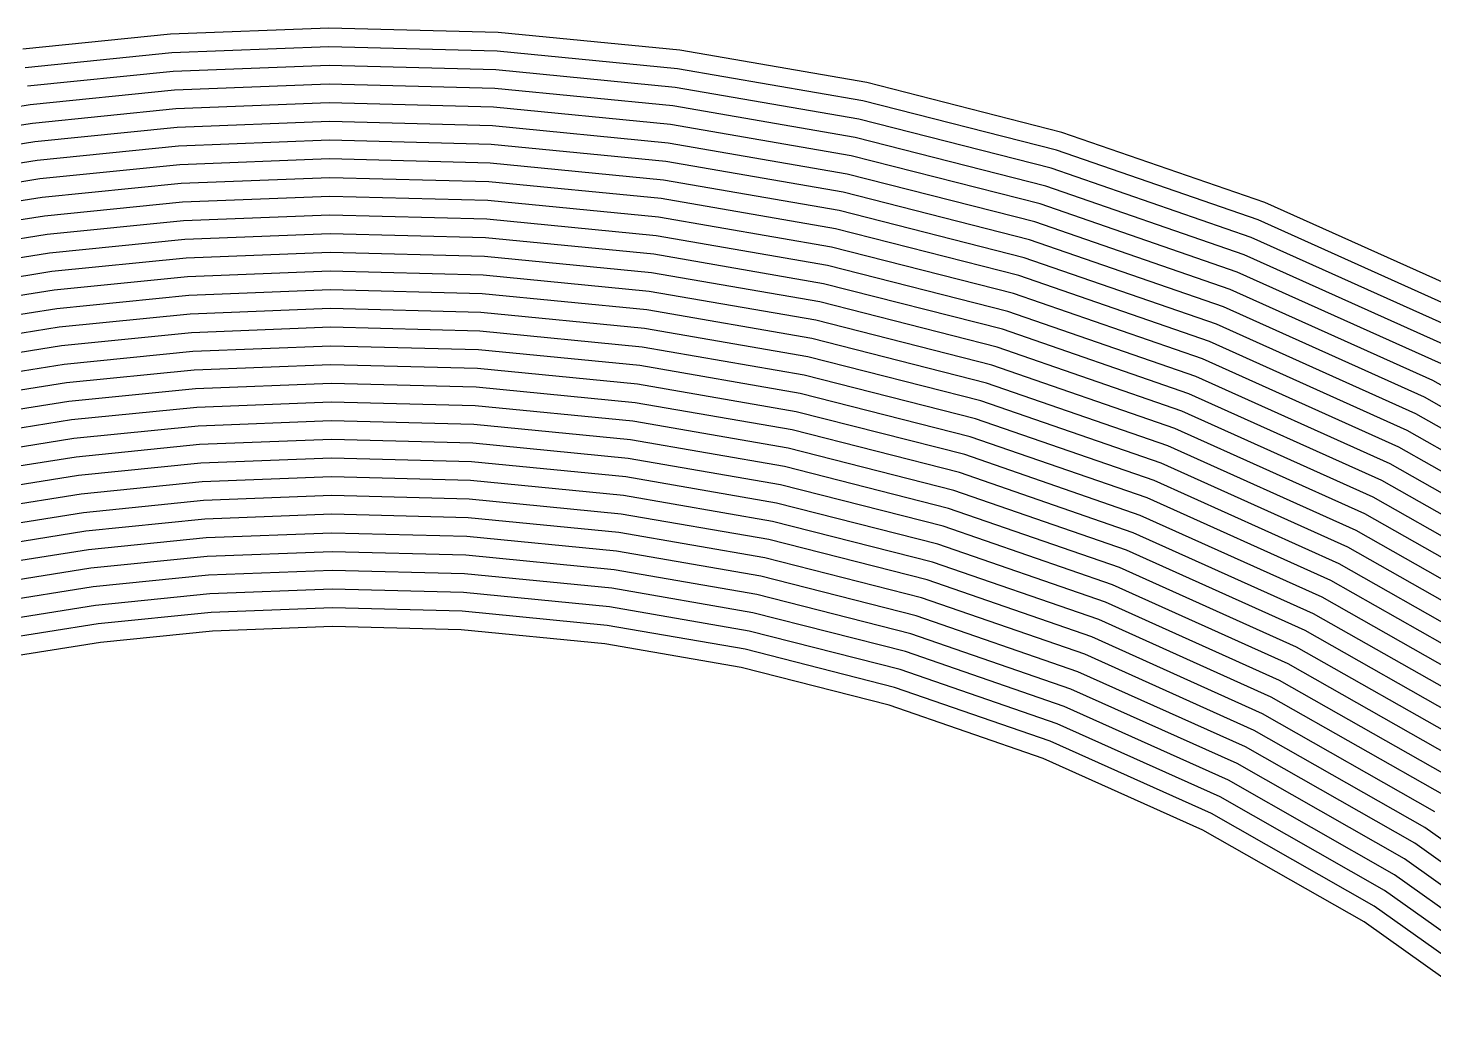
# Model space of a CAD drawing. Header units: metres. Extents: x -19 to 19, y -19.6 to 19.6.
# Drawn here: x 9.486 to 11.732, y -13.334 to -11.722 of the extents above; entities that cross this region are included whole.
import ezdxf

# ---------------------------------------------------------------- set-up
doc = ezdxf.new("R2010")
doc.units = ezdxf.units.M

msp = doc.modelspace()

# ---------------------------------------------------------------- linework, layer by layer
for p, q in [((9.96631, -11.722191, 0.177594), (9.713397, -11.732075, 0.176777)), ((10.237203, -11.729395, 0.176982), (9.96631, -11.722191, 0.177594)), ((9.713397, -11.732075, 0.176777), (9.47721, -11.755891, 0.174797)), ((10.52713, -11.757607, 0.174615), (10.237203, -11.729395, 0.176982)), ((9.715496, -11.761903, 0.174191), (9.481095, -11.78554, 0.172222)), ((9.966497, -11.752095, 0.175003), (9.715496, -11.761903, 0.174191)), ((10.235343, -11.759244, 0.174395), (9.966497, -11.752095, 0.175003)), ((10.523387, -11.787273, 0.172039), (10.235343, -11.759244, 0.174395)), ((10.82604, -11.809381, 0.170269), (10.52713, -11.757607, 0.174615)), ((9.717596, -11.791732, 0.171605), (9.48498, -11.815188, 0.169647)), ((9.966685, -11.781998, 0.172412), (9.717596, -11.791732, 0.171605)), ((10.233483, -11.789093, 0.171808), (9.966685, -11.781998, 0.172412)), ((10.519644, -11.816938, 0.169462), (10.233483, -11.789093, 0.171808)), ((10.819769, -11.838614, 0.167722), (10.523387, -11.787273, 0.172039)), ((9.966873, -11.811902, 0.169822), (9.719696, -11.821561, 0.169019)), ((10.231622, -11.818942, 0.169221), (9.966873, -11.811902, 0.169822)), ((11.137847, -11.888948, 0.163555), (10.82604, -11.809381, 0.170269)), ((9.719696, -11.821561, 0.169019), (9.488865, -11.844837, 0.167072)), ((10.515901, -11.846604, 0.166886), (10.231622, -11.818942, 0.169221)), ((10.813498, -11.867846, 0.165174), (10.519644, -11.816938, 0.169462)), ((11.129224, -11.917579, 0.161046), (10.819769, -11.838614, 0.167722)), ((9.488865, -11.844837, 0.167072), (9.273252, -11.879238, 0.164182)), ((9.721796, -11.85139, 0.166433), (9.492749, -11.874485, 0.164498)), ((9.967061, -11.841806, 0.167231), (9.721796, -11.85139, 0.166433)), ((10.229762, -11.848792, 0.166633), (9.967061, -11.841806, 0.167231)), ((10.512158, -11.876269, 0.16431), (10.229762, -11.848792, 0.166633)), ((10.807227, -11.897078, 0.162627), (10.515901, -11.846604, 0.166886)), ((9.492749, -11.874485, 0.164498), (9.278803, -11.90862, 0.161624)), ((9.723896, -11.881219, 0.163847), (9.496634, -11.904134, 0.161923)), ((9.967248, -11.871709, 0.16464), (9.723896, -11.881219, 0.163847)), ((10.227902, -11.878641, 0.164046), (9.967248, -11.871709, 0.16464)), ((10.508415, -11.905935, 0.161734), (10.227902, -11.878641, 0.164046)), ((10.800957, -11.926311, 0.160079), (10.512158, -11.876269, 0.16431)), ((11.1206, -11.946211, 0.158537), (10.813498, -11.867846, 0.165174)), ((9.496634, -11.904134, 0.161923), (9.284355, -11.938002, 0.159066)), ((9.967436, -11.901613, 0.16205), (9.725995, -11.911048, 0.161261)), ((10.226042, -11.90849, 0.161459), (9.967436, -11.901613, 0.16205)), ((10.794686, -11.955543, 0.157532), (10.508415, -11.905935, 0.161734)), ((11.111977, -11.974842, 0.156028), (10.807227, -11.897078, 0.162627)), ((11.462311, -12.001255, 0.154012), (11.137847, -11.888948, 0.163555)), ((9.725995, -11.911048, 0.161261), (9.500519, -11.933782, 0.159348)), ((10.504672, -11.9356, 0.159157), (10.226042, -11.90849, 0.161459)), ((11.103354, -12.003473, 0.153519), (10.800957, -11.926311, 0.160079)), ((11.451239, -12.029038, 0.151562), (11.129224, -11.917579, 0.161046)), ((9.500519, -11.933782, 0.159348), (9.289906, -11.967384, 0.156508)), ((9.728095, -11.940876, 0.158675), (9.504404, -11.963431, 0.156773)), ((9.967624, -11.931517, 0.159459), (9.728095, -11.940876, 0.158675)), ((10.224181, -11.938339, 0.158872), (9.967624, -11.931517, 0.159459)), ((10.500929, -11.965266, 0.156581), (10.224181, -11.938339, 0.158872)), ((10.788415, -11.984776, 0.154984), (10.504672, -11.9356, 0.159157)), ((11.440167, -12.05682, 0.149111), (11.1206, -11.946211, 0.158537)), ((9.504404, -11.963431, 0.156773), (9.295458, -11.996766, 0.15395)), ((9.730195, -11.970705, 0.156089), (9.508289, -11.993079, 0.154199)), ((9.967812, -11.96142, 0.156868), (9.730195, -11.970705, 0.156089)), ((10.222321, -11.968188, 0.156285), (9.967812, -11.96142, 0.156868)), ((10.497186, -11.994932, 0.154005), (10.222321, -11.968188, 0.156285)), ((10.782145, -12.014008, 0.152437), (10.500929, -11.965266, 0.156581)), ((11.09473, -12.032104, 0.15101), (10.794686, -11.955543, 0.157532)), ((9.508289, -11.993079, 0.154199), (9.30101, -12.026148, 0.151392)), ((9.967999, -11.991324, 0.154278), (9.732295, -12.000534, 0.153503)), ((10.220461, -11.998037, 0.153697), (9.967999, -11.991324, 0.154278)), ((10.775874, -12.043241, 0.149889), (10.497186, -11.994932, 0.154005)), ((11.086107, -12.060735, 0.148501), (10.788415, -11.984776, 0.154984)), ((11.429095, -12.084602, 0.14666), (11.111977, -11.974842, 0.156028)), ((9.732295, -12.000534, 0.153503), (9.512173, -12.022728, 0.151624)), ((10.493443, -12.024597, 0.151428), (10.220461, -11.998037, 0.153697)), ((11.077484, -12.089366, 0.145992), (10.782145, -12.014008, 0.152437)), ((11.418023, -12.112384, 0.14421), (11.103354, -12.003473, 0.153519)), ((11.79863, -12.152455, 0.141032), (11.462311, -12.001255, 0.154012)), ((9.512173, -12.022728, 0.151624), (9.306561, -12.05553, 0.148834)), ((9.734394, -12.030363, 0.150917), (9.516058, -12.052376, 0.149049)), ((9.968187, -12.021228, 0.151687), (9.734394, -12.030363, 0.150917)), ((10.2186, -12.027886, 0.15111), (9.968187, -12.021228, 0.151687)), ((10.489701, -12.054263, 0.148852), (10.2186, -12.027886, 0.15111)), ((10.769603, -12.072473, 0.147342), (10.493443, -12.024597, 0.151428)), ((11.406951, -12.140167, 0.141759), (11.09473, -12.032104, 0.15101)), ((11.785025, -12.179096, 0.138656), (11.451239, -12.029038, 0.151562)), ((9.516058, -12.052376, 0.149049), (9.312113, -12.084912, 0.146276)), ((9.736494, -12.060192, 0.148331), (9.519943, -12.082025, 0.146475)), ((9.968375, -12.051132, 0.149096), (9.736494, -12.060192, 0.148331)), ((10.21674, -12.057735, 0.148523), (9.968375, -12.051132, 0.149096)), ((10.485958, -12.083928, 0.146276), (10.21674, -12.057735, 0.148523)), ((10.763333, -12.101705, 0.144794), (10.489701, -12.054263, 0.148852)), ((11.06886, -12.117997, 0.143483), (10.775874, -12.043241, 0.149889)), ((11.395879, -12.167949, 0.139309), (11.086107, -12.060735, 0.148501)), ((11.771419, -12.205738, 0.13628), (11.440167, -12.05682, 0.149111)), ((9.519943, -12.082025, 0.146475), (9.317664, -12.114295, 0.143718)), ((9.968562, -12.081035, 0.146505), (9.738594, -12.09002, 0.145745)), ((10.21488, -12.087584, 0.145936), (9.968562, -12.081035, 0.146505)), ((10.757062, -12.130938, 0.142247), (10.485958, -12.083928, 0.146276)), ((11.060237, -12.146628, 0.140974), (10.769603, -12.072473, 0.147342)), ((11.757814, -12.232379, 0.133905), (11.429095, -12.084602, 0.14666)), ((9.738594, -12.09002, 0.145745), (9.523828, -12.111673, 0.1439)), ((10.482215, -12.113594, 0.143699), (10.21488, -12.087584, 0.145936)), ((11.051613, -12.175259, 0.138466), (10.763333, -12.101705, 0.144794)), ((11.384807, -12.195731, 0.136858), (11.077484, -12.089366, 0.145992)), ((9.523828, -12.111673, 0.1439), (9.323216, -12.143677, 0.14116)), ((9.740694, -12.119849, 0.143158), (9.527713, -12.141322, 0.141325)), ((9.96875, -12.110939, 0.143915), (9.740694, -12.119849, 0.143158)), ((10.213019, -12.117434, 0.143349), (9.96875, -12.110939, 0.143915)), ((10.478472, -12.143259, 0.141123), (10.213019, -12.117434, 0.143349)), ((10.750791, -12.16017, 0.139699), (10.482215, -12.113594, 0.143699)), ((11.373735, -12.223514, 0.134408), (11.06886, -12.117997, 0.143483)), ((11.744208, -12.25902, 0.131529), (11.418023, -12.112384, 0.14421)), ((9.527713, -12.141322, 0.141325), (9.328767, -12.173059, 0.138602)), ((9.742794, -12.149678, 0.140572), (9.531597, -12.17097, 0.13875)), ((9.968938, -12.140843, 0.141324), (9.742794, -12.149678, 0.140572)), ((10.211159, -12.147283, 0.140761), (9.968938, -12.140843, 0.141324)), ((10.474729, -12.172925, 0.138547), (10.211159, -12.147283, 0.140761)), ((10.74452, -12.189403, 0.137152), (10.478472, -12.143259, 0.141123)), ((11.04299, -12.20389, 0.135957), (10.757062, -12.130938, 0.142247)), ((11.362663, -12.251296, 0.131957), (11.060237, -12.146628, 0.140974)), ((11.730603, -12.285662, 0.129153), (11.406951, -12.140167, 0.141759)), ((9.531597, -12.17097, 0.13875), (9.334319, -12.202441, 0.136044)), ((9.969126, -12.170746, 0.138733), (9.744893, -12.179507, 0.137986)), ((10.209299, -12.177132, 0.138174), (9.969126, -12.170746, 0.138733)), ((10.73825, -12.218635, 0.134604), (10.474729, -12.172925, 0.138547)), ((11.034367, -12.232521, 0.133448), (10.750791, -12.16017, 0.139699)), ((11.351591, -12.279078, 0.129507), (11.051613, -12.175259, 0.138466)), ((11.716997, -12.312303, 0.126777), (11.395879, -12.167949, 0.139309)), ((9.744893, -12.179507, 0.137986), (9.535482, -12.200619, 0.136176)), ((10.470986, -12.20259, 0.13597), (10.209299, -12.177132, 0.138174)), ((11.025743, -12.261152, 0.130939), (10.74452, -12.189403, 0.137152)), ((11.703392, -12.338944, 0.124401), (11.384807, -12.195731, 0.136858)), ((9.535482, -12.200619, 0.136176), (9.33987, -12.231823, 0.133486)), ((9.746993, -12.209336, 0.1354), (9.539367, -12.230267, 0.133601)), ((9.969313, -12.20065, 0.136143), (9.746993, -12.209336, 0.1354)), ((10.207438, -12.206981, 0.135587), (9.969313, -12.20065, 0.136143)), ((10.467243, -12.232256, 0.133394), (10.207438, -12.206981, 0.135587)), ((10.731979, -12.247868, 0.132056), (10.470986, -12.20259, 0.13597)), ((11.01712, -12.289783, 0.12843), (10.73825, -12.218635, 0.134604)), ((11.340519, -12.30686, 0.127056), (11.04299, -12.20389, 0.135957)), ((9.539367, -12.230267, 0.133601), (9.345422, -12.261205, 0.130928)), ((9.749093, -12.239165, 0.132814), (9.543252, -12.259916, 0.131026)), ((9.969501, -12.230554, 0.133552), (9.749093, -12.239165, 0.132814)), ((10.205578, -12.23683, 0.133), (9.969501, -12.230554, 0.133552)), ((10.4635, -12.261921, 0.130818), (10.205578, -12.23683, 0.133)), ((10.725708, -12.2771, 0.129509), (10.467243, -12.232256, 0.133394)), ((11.329447, -12.334643, 0.124606), (11.034367, -12.232521, 0.133448)), ((11.689787, -12.365586, 0.122025), (11.373735, -12.223514, 0.134408)), ((9.543252, -12.259916, 0.131026), (9.350974, -12.290587, 0.12837)), ((9.969689, -12.260457, 0.130961), (9.751193, -12.268993, 0.130228)), ((10.203718, -12.266679, 0.130413), (9.969689, -12.260457, 0.130961)), ((10.719438, -12.306333, 0.126961), (10.4635, -12.261921, 0.130818)), ((11.008497, -12.318414, 0.125921), (10.731979, -12.247868, 0.132056)), ((11.318375, -12.362425, 0.122155), (11.025743, -12.261152, 0.130939)), ((11.676181, -12.392227, 0.119649), (11.362663, -12.251296, 0.131957)), ((9.751193, -12.268993, 0.130228), (9.547137, -12.289564, 0.128452)), ((10.459757, -12.291587, 0.128241), (10.203718, -12.266679, 0.130413)), ((10.999873, -12.347045, 0.123412), (10.725708, -12.2771, 0.129509)), ((11.662576, -12.418868, 0.117273), (11.351591, -12.279078, 0.129507)), ((12.057221, -12.471686, 0.112843), (11.730603, -12.285662, 0.129153)), ((9.547137, -12.289564, 0.128452), (9.356525, -12.319969, 0.125812)), ((9.753292, -12.298822, 0.127642), (9.551021, -12.319213, 0.125877)), ((9.969877, -12.290361, 0.128371), (9.753292, -12.298822, 0.127642)), ((10.201857, -12.296528, 0.127825), (9.969877, -12.290361, 0.128371)), ((10.456014, -12.321252, 0.125665), (10.201857, -12.296528, 0.127825)), ((10.713167, -12.335565, 0.124414), (10.459757, -12.291587, 0.128241)), ((10.99125, -12.375676, 0.120903), (10.719438, -12.306333, 0.126961)), ((11.307303, -12.390207, 0.119704), (11.01712, -12.289783, 0.12843)), ((11.64897, -12.44551, 0.114897), (11.340519, -12.30686, 0.127056)), ((9.551021, -12.319213, 0.125877), (9.362077, -12.349351, 0.123254)), ((9.755392, -12.328651, 0.125056), (9.554906, -12.348861, 0.123302)), ((9.970064, -12.320265, 0.12578), (9.755392, -12.328651, 0.125056)), ((10.199997, -12.326377, 0.125238), (9.970064, -12.320265, 0.12578)), ((10.452271, -12.350918, 0.123089), (10.199997, -12.326377, 0.125238)), ((10.706896, -12.364797, 0.121866), (10.456014, -12.321252, 0.125665)), ((11.296231, -12.41799, 0.117254), (11.008497, -12.318414, 0.125921)), ((12.041055, -12.496867, 0.110569), (11.716997, -12.312303, 0.126777)), ((9.554906, -12.348861, 0.123302), (9.367628, -12.378733, 0.120696)), ((9.970252, -12.350168, 0.123189), (9.757492, -12.35848, 0.12247)), ((10.198137, -12.356227, 0.122651), (9.970252, -12.350168, 0.123189)), ((10.700626, -12.39403, 0.119319), (10.452271, -12.350918, 0.123089)), ((10.982627, -12.404307, 0.118394), (10.713167, -12.335565, 0.124414)), ((11.285159, -12.445772, 0.114803), (10.999873, -12.347045, 0.123412)), ((11.635365, -12.472151, 0.112521), (11.329447, -12.334643, 0.124606)), ((12.024889, -12.522047, 0.108295), (11.703392, -12.338944, 0.124401)), ((9.757492, -12.35848, 0.12247), (9.558791, -12.37851, 0.120727)), ((10.448528, -12.380584, 0.120512), (10.198137, -12.356227, 0.122651)), ((10.974003, -12.432938, 0.115885), (10.706896, -12.364797, 0.121866)), ((11.274087, -12.473554, 0.112353), (10.99125, -12.375676, 0.120903)), ((11.621759, -12.498793, 0.110145), (11.318375, -12.362425, 0.122155)), ((12.008723, -12.547228, 0.106021), (11.689787, -12.365586, 0.122025)), ((9.558791, -12.37851, 0.120727), (9.37318, -12.408115, 0.118138)), ((9.759592, -12.388309, 0.119884), (9.562676, -12.408158, 0.118153)), ((9.97044, -12.380072, 0.120599), (9.759592, -12.388309, 0.119884)), ((10.196276, -12.386076, 0.120064), (9.97044, -12.380072, 0.120599)), ((10.444785, -12.410249, 0.117936), (10.196276, -12.386076, 0.120064)), ((10.694355, -12.423262, 0.116771), (10.448528, -12.380584, 0.120512)), ((10.96538, -12.461569, 0.113376), (10.700626, -12.39403, 0.119319)), ((11.608154, -12.525434, 0.107769), (11.307303, -12.390207, 0.119704)), ((11.992557, -12.572409, 0.103747), (11.676181, -12.392227, 0.119649)), ((9.562676, -12.408158, 0.118153), (9.378731, -12.437498, 0.11558)), ((9.761692, -12.418138, 0.117298), (9.566561, -12.437807, 0.115578)), ((9.970627, -12.409976, 0.118008), (9.761692, -12.418138, 0.117298)), ((10.194416, -12.415925, 0.117476), (9.970627, -12.409976, 0.118008)), ((10.441043, -12.439915, 0.11536), (10.194416, -12.415925, 0.117476)), ((10.688084, -12.452495, 0.114224), (10.444785, -12.410249, 0.117936)), ((11.263015, -12.501336, 0.109902), (10.982627, -12.404307, 0.118394)), ((11.594548, -12.552075, 0.105394), (11.296231, -12.41799, 0.117254)), ((11.976391, -12.597589, 0.101473), (11.662576, -12.418868, 0.117273)), ((9.566561, -12.437807, 0.115578), (9.384283, -12.46688, 0.113022)), ((9.970815, -12.439879, 0.115417), (9.763791, -12.447966, 0.114712)), ((10.192556, -12.445774, 0.114889), (9.970815, -12.439879, 0.115417)), ((10.681813, -12.481727, 0.111676), (10.441043, -12.439915, 0.11536)), ((10.956756, -12.4902, 0.110867), (10.694355, -12.423262, 0.116771)), ((11.251943, -12.529119, 0.107452), (10.974003, -12.432938, 0.115885)), ((9.570446, -12.467455, 0.113003), (9.389834, -12.496262, 0.110464)), ((9.763791, -12.447966, 0.114712), (9.570446, -12.467455, 0.113003)), ((10.4373, -12.46958, 0.112783), (10.192556, -12.445774, 0.114889)), ((10.948133, -12.518831, 0.108358), (10.688084, -12.452495, 0.114224)), ((11.240871, -12.556901, 0.105001), (10.96538, -12.461569, 0.113376)), ((11.580943, -12.578717, 0.103018), (11.285159, -12.445772, 0.114803)), ((11.960226, -12.62277, 0.099199), (11.64897, -12.44551, 0.114897)), ((9.765891, -12.477795, 0.112126), (9.57433, -12.497104, 0.110429)), ((9.971003, -12.469783, 0.112826), (9.765891, -12.477795, 0.112126)), ((10.190695, -12.475623, 0.112302), (9.971003, -12.469783, 0.112826)), ((10.433557, -12.499246, 0.110207), (10.190695, -12.475623, 0.112302)), ((10.675543, -12.51096, 0.109129), (10.4373, -12.46958, 0.112783)), ((10.93951, -12.547462, 0.105849), (10.681813, -12.481727, 0.111676)), ((11.567338, -12.605358, 0.100642), (11.274087, -12.473554, 0.112353)), ((11.94406, -12.647951, 0.096925), (11.635365, -12.472151, 0.112521)), ((9.57433, -12.497104, 0.110429), (9.395386, -12.525644, 0.107906)), ((9.767991, -12.507624, 0.10954), (9.578215, -12.526752, 0.107854)), ((9.971191, -12.499687, 0.110236), (9.767991, -12.507624, 0.10954)), ((10.188835, -12.505472, 0.109715), (9.971191, -12.499687, 0.110236)), ((10.429814, -12.528911, 0.107631), (10.188835, -12.505472, 0.109715)), ((10.669272, -12.540192, 0.106581), (10.433557, -12.499246, 0.110207)), ((10.930886, -12.576093, 0.10334), (10.675543, -12.51096, 0.109129)), ((11.229799, -12.584683, 0.102551), (10.956756, -12.4902, 0.110867)), ((11.553732, -12.631999, 0.098266), (11.263015, -12.501336, 0.109902)), ((11.927894, -12.673132, 0.094651), (11.621759, -12.498793, 0.110145)), ((9.578215, -12.526752, 0.107854), (9.400938, -12.555026, 0.105348)), ((9.971378, -12.52959, 0.107645), (9.770091, -12.537453, 0.106953)), ((10.186975, -12.535321, 0.107128), (9.971378, -12.52959, 0.107645)), ((10.663001, -12.569425, 0.104034), (10.429814, -12.528911, 0.107631)), ((11.218727, -12.612466, 0.1001), (10.948133, -12.518831, 0.108358)), ((11.540127, -12.658641, 0.09589), (11.251943, -12.529119, 0.107452)), ((11.911728, -12.698312, 0.092377), (11.608154, -12.525434, 0.107769)), ((9.5821, -12.556401, 0.105279), (9.406489, -12.584408, 0.10279)), ((9.770091, -12.537453, 0.106953), (9.5821, -12.556401, 0.105279)), ((10.426071, -12.558577, 0.105054), (10.186975, -12.535321, 0.107128)), ((10.922263, -12.604724, 0.100832), (10.669272, -12.540192, 0.106581)), ((11.207655, -12.640248, 0.097649), (10.93951, -12.547462, 0.105849)), ((11.526521, -12.685282, 0.093514), (11.240871, -12.556901, 0.105001)), ((11.895562, -12.723493, 0.090103), (11.594548, -12.552075, 0.105394)), ((9.77219, -12.567282, 0.104367), (9.585985, -12.586049, 0.102704)), ((9.971566, -12.559494, 0.105054), (9.77219, -12.567282, 0.104367)), ((10.185114, -12.56517, 0.10454), (9.971566, -12.559494, 0.105054)), ((10.422328, -12.588242, 0.102478), (10.185114, -12.56517, 0.10454)), ((10.656731, -12.598657, 0.101486), (10.426071, -12.558577, 0.105054)), ((10.91364, -12.633355, 0.098323), (10.663001, -12.569425, 0.104034)), ((11.196583, -12.66803, 0.095199), (10.930886, -12.576093, 0.10334)), ((11.879396, -12.748674, 0.087829), (11.580943, -12.578717, 0.103018)), ((9.585985, -12.586049, 0.102704), (9.412041, -12.61379, 0.100232)), ((9.77429, -12.597111, 0.101781), (9.58987, -12.615698, 0.10013)), ((9.971754, -12.589398, 0.102464), (9.77429, -12.597111, 0.101781)), ((10.183254, -12.595019, 0.101953), (9.971754, -12.589398, 0.102464)), ((10.418585, -12.617908, 0.099902), (10.183254, -12.595019, 0.101953)), ((10.65046, -12.627889, 0.098939), (10.422328, -12.588242, 0.102478)), ((10.905016, -12.661986, 0.095814), (10.656731, -12.598657, 0.101486)), ((11.512916, -12.711923, 0.091138), (11.229799, -12.584683, 0.102551)), ((9.58987, -12.615698, 0.10013), (9.417592, -12.643172, 0.097674)), ((9.971942, -12.619301, 0.099873), (9.77639, -12.626939, 0.099195)), ((10.181394, -12.624869, 0.099366), (9.971942, -12.619301, 0.099873)), ((10.414842, -12.647573, 0.097325), (10.181394, -12.624869, 0.099366)), ((10.644189, -12.657122, 0.096391), (10.418585, -12.617908, 0.099902)), ((11.185511, -12.695812, 0.092748), (10.922263, -12.604724, 0.100832)), ((11.49931, -12.738565, 0.088762), (11.218727, -12.612466, 0.1001)), ((11.86323, -12.773854, 0.085555), (11.567338, -12.605358, 0.100642)), ((9.593754, -12.645346, 0.097555), (9.423144, -12.672554, 0.095117)), ((9.77639, -12.626939, 0.099195), (9.593754, -12.645346, 0.097555)), ((10.896393, -12.690617, 0.093305), (10.65046, -12.627889, 0.098939)), ((11.174439, -12.723595, 0.090298), (10.91364, -12.633355, 0.098323)), ((11.485705, -12.765206, 0.086386), (11.207655, -12.640248, 0.097649)), ((11.847064, -12.799035, 0.083281), (11.553732, -12.631999, 0.098266)), ((9.77849, -12.656768, 0.096609), (9.597639, -12.674995, 0.09498)), ((9.972129, -12.649205, 0.097282), (9.77849, -12.656768, 0.096609)), ((10.179533, -12.654718, 0.096779), (9.972129, -12.649205, 0.097282)), ((10.411099, -12.677239, 0.094749), (10.179533, -12.654718, 0.096779)), ((10.637919, -12.686354, 0.093843), (10.414842, -12.647573, 0.097325)), ((10.88777, -12.719248, 0.090796), (10.644189, -12.657122, 0.096391)), ((11.163367, -12.751377, 0.087847), (10.905016, -12.661986, 0.095814)), ((11.472099, -12.791847, 0.08401), (11.196583, -12.66803, 0.095199)), ((11.830898, -12.824216, 0.081007), (11.540127, -12.658641, 0.09589)), ((9.597639, -12.674995, 0.09498), (9.428695, -12.701936, 0.092559)), ((9.78059, -12.686597, 0.094023), (9.601524, -12.704643, 0.092406)), ((9.972317, -12.679109, 0.094692), (9.78059, -12.686597, 0.094023)), ((10.177673, -12.684567, 0.094192), (9.972317, -12.679109, 0.094692)), ((10.407356, -12.706904, 0.092173), (10.177673, -12.684567, 0.094192)), ((10.631648, -12.715587, 0.091296), (10.411099, -12.677239, 0.094749)), ((10.879146, -12.747879, 0.088287), (10.637919, -12.686354, 0.093843)), ((11.152295, -12.779159, 0.085397), (10.896393, -12.690617, 0.093305)), ((11.814732, -12.849396, 0.078733), (11.526521, -12.685282, 0.093514)), ((9.601524, -12.704643, 0.092406), (9.434247, -12.731319, 0.090001)), ((10.625377, -12.744819, 0.088748), (10.407356, -12.706904, 0.092173)), ((11.458494, -12.818489, 0.081634), (11.185511, -12.695812, 0.092748)), ((11.798566, -12.874577, 0.076459), (11.512916, -12.711923, 0.091138)), ((10.870523, -12.776511, 0.085781), (10.631648, -12.715587, 0.091296)), ((11.141223, -12.806941, 0.082937), (10.88777, -12.719248, 0.090796)), ((11.444888, -12.84513, 0.079259), (11.174439, -12.723595, 0.090298)), ((10.861899, -12.805142, 0.083281), (10.625377, -12.744819, 0.088748)), ((11.130151, -12.834722, 0.080471), (10.879146, -12.747879, 0.088287)), ((11.431283, -12.871771, 0.076883), (11.163367, -12.751377, 0.087847)), ((11.7824, -12.899758, 0.074185), (11.49931, -12.738565, 0.088762)), ((11.119079, -12.862503, 0.078005), (10.870523, -12.776511, 0.085781)), ((11.417678, -12.898413, 0.074507), (11.152295, -12.779159, 0.085397)), ((11.766235, -12.924939, 0.071911), (11.485705, -12.765206, 0.086386)), ((11.750069, -12.950119, 0.069637), (11.472099, -12.791847, 0.08401)), ((11.108007, -12.890284, 0.075539), (10.861899, -12.805142, 0.083281)), ((11.404072, -12.925054, 0.072131), (11.141223, -12.806941, 0.082937)), ((11.733903, -12.9753, 0.067363), (11.458494, -12.818489, 0.081634)), ((11.390467, -12.951696, 0.069755), (11.130151, -12.834722, 0.080471)), ((11.717737, -13.000481, 0.065089), (11.444888, -12.84513, 0.079259)), ((11.376861, -12.978337, 0.067379), (11.119079, -12.862503, 0.078005)), ((11.701571, -13.025661, 0.062815), (11.431283, -12.871771, 0.076883)), ((11.363256, -13.004978, 0.065003), (11.108007, -12.890284, 0.075539)), ((11.685405, -13.050842, 0.060541), (11.417678, -12.898413, 0.074507)), ((11.669239, -13.076023, 0.058267), (11.404072, -12.925054, 0.072131)), ((11.653073, -13.101203, 0.055993), (11.390467, -12.951696, 0.069755)), ((11.636907, -13.126384, 0.053719), (11.376861, -12.978337, 0.067379)), ((11.620741, -13.151565, 0.051445), (11.363256, -13.004978, 0.065003)), ((11.988992, -13.193575, 0.047237), (11.717737, -13.000481, 0.065089)), ((11.970279, -13.21694, 0.045094), (11.701571, -13.025661, 0.062815)), ((11.951566, -13.240304, 0.04295), (11.685405, -13.050842, 0.060541)), ((11.932853, -13.263668, 0.040807), (11.669239, -13.076023, 0.058267)), ((11.914141, -13.287033, 0.038664), (11.653073, -13.101203, 0.055993)), ((11.895428, -13.310397, 0.036521), (11.636907, -13.126384, 0.053719)), ((11.876715, -13.333762, 0.034377), (11.620741, -13.151565, 0.051445))]:
    msp.add_line(p, q)

doc.saveas('drawing.dxf')
